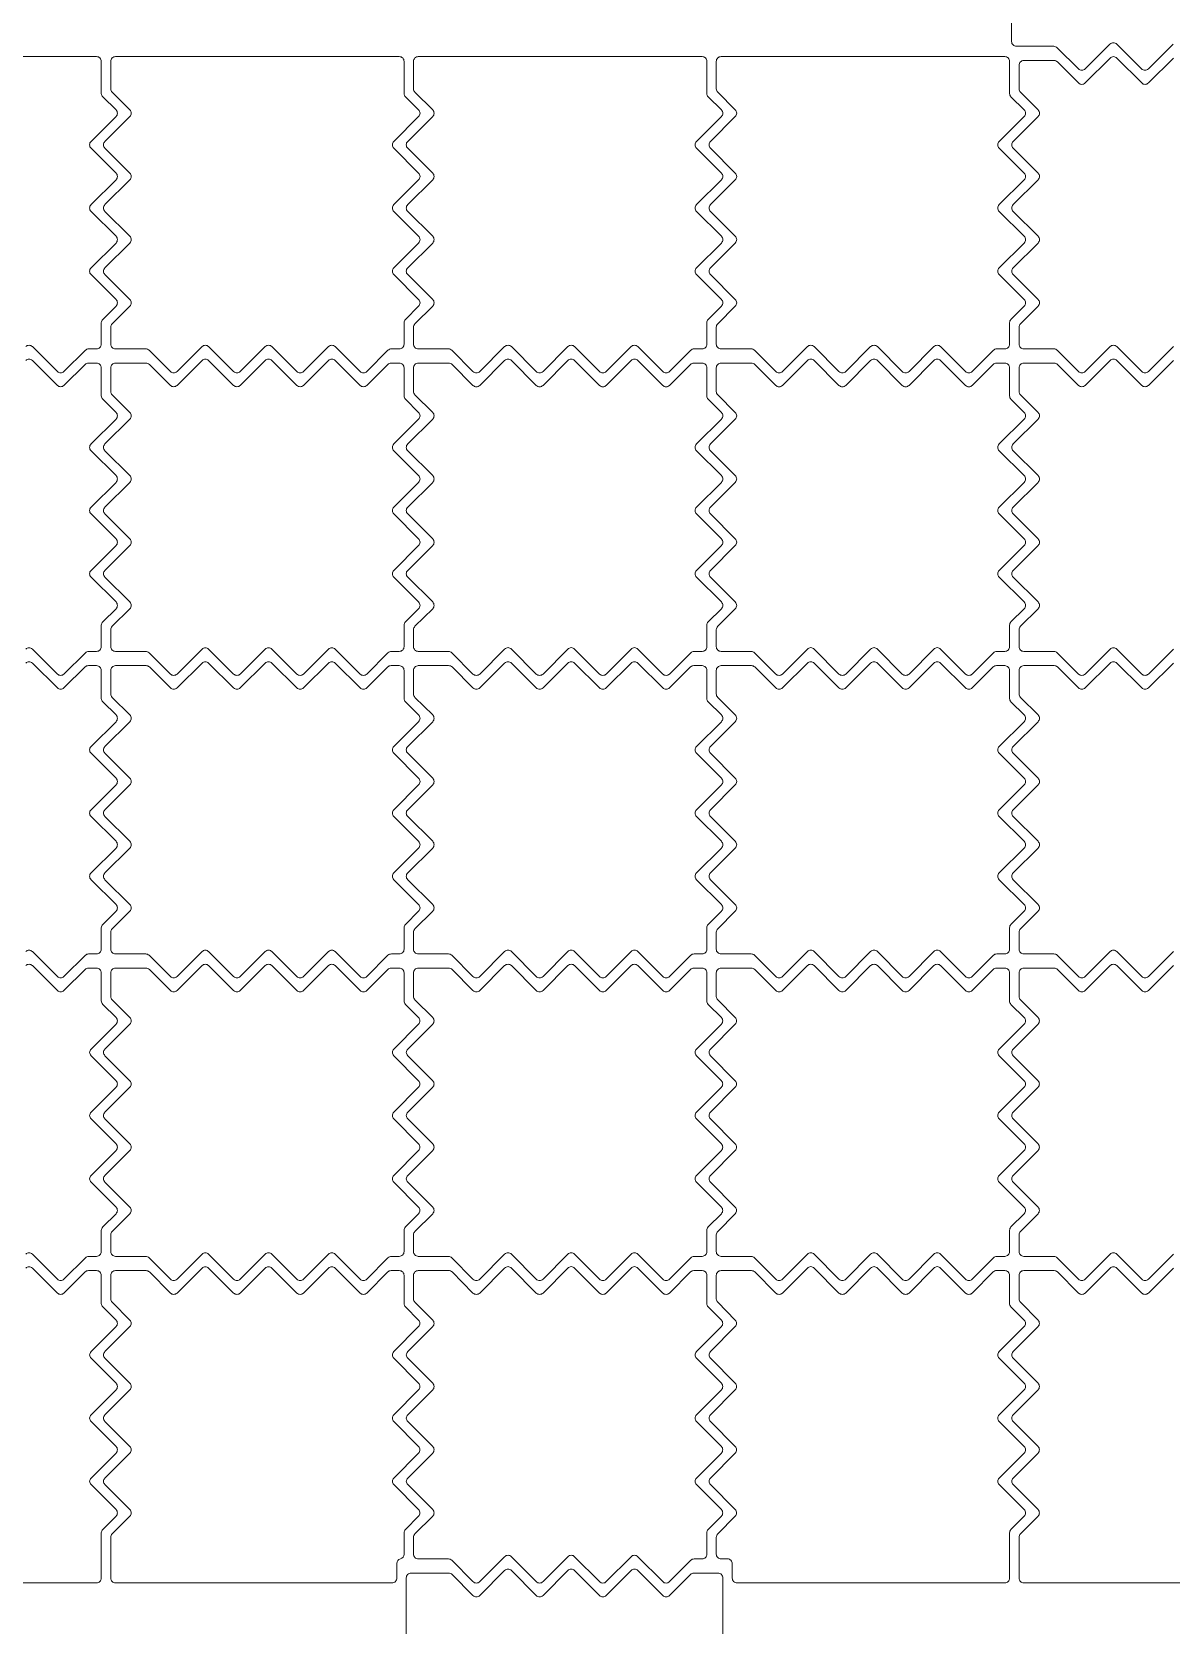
# Model space of a CAD drawing. Header units: millimetres. Extents: x 617 to 646, y 108 to 134.7.
# Drawn here: x 624.32 to 631.53, y 118.99 to 129.07 of the extents above; entities that cross this region are included whole.
import ezdxf

# ---------------------------------------------------------------- set-up
doc = ezdxf.new("R2010")
doc.units = ezdxf.units.MM
doc.layers.add('RCK_钼铝钼_MASK', color=1, linetype='Continuous', lineweight=13)

msp = doc.modelspace()

# ---------------------------------------------------------------- linework, layer by layer
at = {"layer": 'RCK_钼铝钼_MASK'}
for points in [[(631.542, 130.823), (631.385, 130.665, -0.414214), (631.342, 130.665), (631.185, 130.823, 0.414214), (631.142, 130.823), (630.985, 130.665, -0.414214), (630.942, 130.665), (630.809, 130.798, 0.198912), (630.788, 130.807), (630.55, 130.807, 0.414214), (630.52, 130.777), (630.52, 129.012, 0.414214), (630.55, 128.982), (630.786, 128.982, -0.198912), (630.808, 128.973), (630.942, 128.839, 0.414214), (630.985, 128.839), (631.142, 128.996, -0.414214), (631.185, 128.996), (631.342, 128.839, 0.414214), (631.385, 128.839), (631.542, 128.996, -0.414214)], [(624.284, 127.081, -0.414214), (624.326, 127.081), (624.484, 126.924, 0.414214), (624.526, 126.924), (624.661, 127.058, -0.198912), (624.682, 127.067), (624.732, 127.067, 0.414214), (624.762, 127.097), (624.762, 127.233, -0.198912), (624.771, 127.254), (624.855, 127.337, 0.414214), (624.855, 127.38), (624.697, 127.537, -0.414214), (624.697, 127.58), (624.855, 127.737, 0.414214), (624.855, 127.78), (624.697, 127.937, -0.414214), (624.697, 127.98), (624.855, 128.137, 0.414214), (624.855, 128.18), (624.697, 128.337, -0.414214), (624.697, 128.38), (624.855, 128.537, 0.414214), (624.855, 128.58), (624.771, 128.663, -0.198912), (624.762, 128.684), (624.762, 128.887, 0.414214), (624.732, 128.917), (622.938, 128.917, 0.414214)], [(631.543, 128.908), (631.385, 128.75, -0.414214), (631.343, 128.75), (631.185, 128.908, 0.414214), (631.143, 128.908), (630.985, 128.75, -0.414214), (630.943, 128.75), (630.81, 128.883, 0.198912), (630.789, 128.892), (630.597, 128.892, 0.414214), (630.567, 128.862), (630.567, 128.712, 0.198912), (630.576, 128.691), (630.687, 128.58, -0.414214), (630.687, 128.537), (630.53, 128.38, 0.414214), (630.53, 128.337), (630.687, 128.18, -0.414214), (630.687, 128.137), (630.53, 127.98, 0.414214), (630.53, 127.937), (630.687, 127.78, -0.414214), (630.687, 127.737), (630.53, 127.58, 0.414214), (630.53, 127.537), (630.687, 127.38, -0.414214), (630.687, 127.337), (630.576, 127.226, 0.198912), (630.567, 127.204), (630.567, 127.097, 0.414214), (630.597, 127.067), (630.787, 127.067, -0.198912), (630.809, 127.058), (630.943, 126.924, 0.414214), (630.985, 126.924), (631.143, 127.081, -0.414214), (631.185, 127.081), (631.343, 126.924, 0.414214), (631.385, 126.924), (631.543, 127.081, -0.414214)], [(624.284, 125.167, -0.414214), (624.326, 125.167), (624.484, 125.009, 0.414214), (624.526, 125.009), (624.661, 125.144, -0.198912), (624.682, 125.152), (624.732, 125.152, 0.414214), (624.762, 125.182), (624.762, 125.318, -0.198912), (624.771, 125.339), (624.855, 125.422, 0.414214), (624.855, 125.465), (624.697, 125.622, -0.414214), (624.697, 125.665), (624.855, 125.822, 0.414214), (624.855, 125.865), (624.697, 126.022, -0.414214), (624.697, 126.065), (624.855, 126.222, 0.414214), (624.855, 126.265), (624.697, 126.422, -0.414214), (624.697, 126.465), (624.855, 126.622, 0.414214), (624.855, 126.665), (624.771, 126.748, -0.198912), (624.762, 126.769), (624.762, 126.947, 0.414214), (624.732, 126.977), (624.68, 126.977, 0.198912), (624.659, 126.968), (624.526, 126.836, -0.414214), (624.484, 126.836), (624.326, 126.993, 0.414214), (624.284, 126.993)], [(631.543, 126.993), (631.385, 126.836, -0.414214), (631.343, 126.836), (631.185, 126.993, 0.414214), (631.143, 126.993), (630.985, 126.836, -0.414214), (630.943, 126.836), (630.81, 126.968, 0.198912), (630.789, 126.977), (630.597, 126.977, 0.414214), (630.567, 126.947), (630.567, 126.798, 0.198912), (630.576, 126.776), (630.687, 126.665, -0.414214), (630.687, 126.622), (630.53, 126.465, 0.414214), (630.53, 126.422), (630.687, 126.265, -0.414214), (630.687, 126.222), (630.53, 126.065, 0.414214), (630.53, 126.022), (630.687, 125.865, -0.414214), (630.687, 125.822), (630.53, 125.665, 0.414214), (630.53, 125.622), (630.687, 125.465, -0.414214), (630.687, 125.422), (630.576, 125.311, 0.198912), (630.567, 125.29), (630.567, 125.182, 0.414214), (630.597, 125.152), (630.787, 125.152, -0.198912), (630.809, 125.144), (630.943, 125.009, 0.414214), (630.985, 125.009), (631.143, 125.167, -0.414214), (631.185, 125.167), (631.343, 125.009, 0.414214), (631.385, 125.009), (631.543, 125.167, -0.414214)], [(624.284, 123.252, -0.414214), (624.326, 123.252), (624.484, 123.094, 0.414214), (624.526, 123.094), (624.661, 123.229, -0.198912), (624.682, 123.237), (624.732, 123.237, 0.414214), (624.762, 123.267), (624.762, 123.403, -0.198912), (624.771, 123.424), (624.855, 123.507, 0.414214), (624.855, 123.55), (624.697, 123.707, -0.414214), (624.697, 123.75), (624.855, 123.907, 0.414214), (624.855, 123.95), (624.697, 124.107, -0.414214), (624.697, 124.15), (624.855, 124.307, 0.414214), (624.855, 124.35), (624.697, 124.507, -0.414214), (624.697, 124.55), (624.855, 124.707, 0.414214), (624.855, 124.75), (624.771, 124.833, -0.198912), (624.762, 124.854), (624.762, 125.032, 0.414214), (624.732, 125.062), (624.68, 125.062, 0.198912), (624.659, 125.054), (624.526, 124.921, -0.414214), (624.484, 124.921), (624.326, 125.078, 0.414214), (624.284, 125.078)], [(631.543, 125.078), (631.385, 124.921, -0.414214), (631.343, 124.921), (631.185, 125.078, 0.414214), (631.143, 125.078), (630.985, 124.921, -0.414214), (630.943, 124.921), (630.81, 125.054, 0.198912), (630.789, 125.062), (630.597, 125.062, 0.414214), (630.567, 125.032), (630.567, 124.883, 0.198912), (630.576, 124.861), (630.687, 124.75, -0.414214), (630.687, 124.707), (630.53, 124.55, 0.414214), (630.53, 124.507), (630.687, 124.35, -0.414214), (630.687, 124.307), (630.53, 124.15, 0.414214), (630.53, 124.107), (630.687, 123.95, -0.414214), (630.687, 123.907), (630.53, 123.75, 0.414214), (630.53, 123.707), (630.687, 123.55, -0.414214), (630.687, 123.507), (630.576, 123.396, 0.198912), (630.567, 123.375), (630.567, 123.267, 0.414214), (630.597, 123.237), (630.787, 123.237, -0.198912), (630.809, 123.229), (630.943, 123.094, 0.414214), (630.985, 123.094), (631.143, 123.252, -0.414214), (631.185, 123.252), (631.343, 123.094, 0.414214), (631.385, 123.094), (631.543, 123.252, -0.414214)], [(624.284, 121.337, -0.414214), (624.326, 121.337), (624.484, 121.179, 0.414214), (624.526, 121.179), (624.661, 121.314, -0.198912), (624.682, 121.323), (624.732, 121.323, 0.414214), (624.762, 121.353), (624.762, 121.488, -0.198912), (624.771, 121.509), (624.855, 121.593, 0.414214), (624.855, 121.635), (624.697, 121.793, -0.414214), (624.697, 121.835), (624.855, 121.993, 0.414214), (624.855, 122.035), (624.697, 122.193, -0.414214), (624.697, 122.235), (624.855, 122.393, 0.414214), (624.855, 122.435), (624.697, 122.593, -0.414214), (624.697, 122.635), (624.855, 122.793, 0.414214), (624.855, 122.835), (624.771, 122.918, -0.198912), (624.762, 122.94), (624.762, 123.117, 0.414214), (624.732, 123.147), (624.68, 123.147, 0.198912), (624.659, 123.139), (624.526, 123.006, -0.414214), (624.484, 123.006), (624.326, 123.163, 0.414214), (624.284, 123.163)], [(631.543, 123.163), (631.385, 123.006, -0.414214), (631.343, 123.006), (631.185, 123.163, 0.414214), (631.143, 123.163), (630.985, 123.006, -0.414214), (630.943, 123.006), (630.81, 123.139, 0.198912), (630.789, 123.147), (630.597, 123.147, 0.414214), (630.567, 123.117), (630.567, 122.968, 0.198912), (630.576, 122.947), (630.687, 122.835, -0.414214), (630.687, 122.793), (630.53, 122.635, 0.414214), (630.53, 122.593), (630.687, 122.435, -0.414214), (630.687, 122.393), (630.53, 122.235, 0.414214), (630.53, 122.193), (630.687, 122.035, -0.414214), (630.687, 121.993), (630.53, 121.835, 0.414214), (630.53, 121.793), (630.687, 121.635, -0.414214), (630.687, 121.593), (630.576, 121.481, 0.198912), (630.567, 121.46), (630.567, 121.353, 0.414214), (630.597, 121.323), (630.787, 121.323, -0.198912), (630.809, 121.314), (630.943, 121.179, 0.414214), (630.985, 121.179), (631.143, 121.337, -0.414214), (631.185, 121.337), (631.343, 121.179, 0.414214), (631.385, 121.179), (631.543, 121.337, -0.414214)], [(624.284, 121.249, -0.414214), (624.326, 121.249), (624.484, 121.091, 0.414214), (624.526, 121.091), (624.659, 121.224, -0.198912), (624.68, 121.233), (624.732, 121.233, -0.414214), (624.762, 121.203), (624.762, 121.025, 0.198912), (624.771, 121.003), (624.855, 120.92, -0.414214), (624.855, 120.878), (624.697, 120.72, 0.414214), (624.697, 120.678), (624.855, 120.52, -0.414214), (624.855, 120.478), (624.697, 120.32, 0.414214), (624.697, 120.278), (624.855, 120.12, -0.414214), (624.855, 120.078), (624.697, 119.92, 0.414214), (624.697, 119.878), (624.855, 119.72, -0.414214), (624.855, 119.678), (624.771, 119.594, 0.198912), (624.762, 119.573), (624.762, 119.286, -0.414214), (624.732, 119.256), (622.938, 119.256, -0.414214)], [(632.392, 119.256), (630.597, 119.256, -0.414214), (630.567, 119.286), (630.567, 119.545, -0.198912), (630.576, 119.566), (630.687, 119.678, 0.414214), (630.687, 119.72), (630.53, 119.878, -0.414214), (630.53, 119.92), (630.687, 120.078, 0.414214), (630.687, 120.12), (630.53, 120.278, -0.414214), (630.53, 120.32), (630.687, 120.478, 0.414214), (630.687, 120.52), (630.53, 120.678, -0.414214), (630.53, 120.72), (630.687, 120.878, 0.414214), (630.687, 120.92), (630.576, 121.032, -0.198912), (630.567, 121.053), (630.567, 121.203, -0.414214), (630.597, 121.233), (630.789, 121.233, -0.198912), (630.81, 121.224), (630.943, 121.091, 0.414214), (630.985, 121.091), (631.143, 121.249, -0.414214), (631.185, 121.249), (631.343, 121.091, 0.414214), (631.385, 121.091), (631.543, 121.249, -0.414214)], [(628.693, 117.523), (628.693, 119.288, 0.414214), (628.663, 119.318), (628.51, 119.318, 0.198912), (628.489, 119.309), (628.356, 119.176, -0.414214), (628.313, 119.176), (628.156, 119.334, 0.414214), (628.113, 119.334), (627.956, 119.176, -0.414214), (627.913, 119.176), (627.756, 119.334, 0.414214), (627.713, 119.334), (627.556, 119.176, -0.414214), (627.513, 119.176), (627.356, 119.334, 0.414214), (627.313, 119.334), (627.156, 119.176, -0.414214), (627.113, 119.176), (626.981, 119.309, 0.198912), (626.959, 119.318), (626.721, 119.318, 0.414214), (626.691, 119.288), (626.691, 117.523, 0.414214)]]:
    msp.add_lwpolyline(points, format="xyb", dxfattribs=at)
for points in [[(625.441, 127.081), (625.599, 126.924, 0.414214), (625.641, 126.924), (625.799, 127.081, -0.414214), (625.841, 127.081), (625.999, 126.924, 0.414214), (626.041, 126.924), (626.199, 127.081, -0.414214), (626.241, 127.081), (626.399, 126.924, 0.414214), (626.441, 126.924), (626.575, 127.058, -0.198912), (626.597, 127.067), (626.647, 127.067, 0.414214), (626.677, 127.097), (626.677, 127.233, -0.198912), (626.686, 127.254), (626.769, 127.337, 0.414214), (626.769, 127.38), (626.612, 127.537, -0.414214), (626.612, 127.58), (626.769, 127.737, 0.414214), (626.769, 127.78), (626.612, 127.937, -0.414214), (626.612, 127.98), (626.769, 128.137, 0.414214), (626.769, 128.18), (626.612, 128.337, -0.414214), (626.612, 128.38), (626.769, 128.537, 0.414214), (626.769, 128.58), (626.686, 128.663, -0.198912), (626.677, 128.684), (626.677, 128.887, 0.414214), (626.647, 128.917), (624.852, 128.917, 0.414214), (624.822, 128.887), (624.822, 128.712, 0.198912), (624.831, 128.691), (624.943, 128.58, -0.414214), (624.943, 128.537), (624.785, 128.38, 0.414214), (624.785, 128.337), (624.943, 128.18, -0.414214), (624.943, 128.137), (624.785, 127.98, 0.414214), (624.785, 127.937), (624.943, 127.78, -0.414214), (624.943, 127.737), (624.785, 127.58, 0.414214), (624.785, 127.537), (624.943, 127.38, -0.414214), (624.943, 127.337), (624.831, 127.226, 0.198912), (624.822, 127.204), (624.822, 127.097, 0.414214), (624.852, 127.067), (625.043, 127.067, -0.198912), (625.064, 127.058), (625.199, 126.924, 0.414214), (625.241, 126.924), (625.399, 127.081, -0.414214)], [(627.356, 127.081), (627.513, 126.924, 0.414214), (627.556, 126.924), (627.713, 127.081, -0.414214), (627.756, 127.081), (627.913, 126.924, 0.414214), (627.956, 126.924), (628.113, 127.081, -0.414214), (628.156, 127.081), (628.313, 126.924, 0.414214), (628.356, 126.924), (628.49, 127.058, -0.198912), (628.511, 127.067), (628.562, 127.067, 0.414214), (628.592, 127.097), (628.592, 127.233, -0.198912), (628.601, 127.254), (628.684, 127.337, 0.414214), (628.684, 127.38), (628.527, 127.537, -0.414214), (628.527, 127.58), (628.684, 127.737, 0.414214), (628.684, 127.78), (628.527, 127.937, -0.414214), (628.527, 127.98), (628.684, 128.137, 0.414214), (628.684, 128.18), (628.527, 128.337, -0.414214), (628.527, 128.38), (628.684, 128.537, 0.414214), (628.684, 128.58), (628.601, 128.663, -0.198912), (628.592, 128.684), (628.592, 128.887, 0.414214), (628.562, 128.917), (626.767, 128.917, 0.414214), (626.737, 128.887), (626.737, 128.712, 0.198912), (626.746, 128.691), (626.858, 128.58, -0.414214), (626.858, 128.537), (626.7, 128.38, 0.414214), (626.7, 128.337), (626.858, 128.18, -0.414214), (626.858, 128.137), (626.7, 127.98, 0.414214), (626.7, 127.937), (626.858, 127.78, -0.414214), (626.858, 127.737), (626.7, 127.58, 0.414214), (626.7, 127.537), (626.858, 127.38, -0.414214), (626.858, 127.337), (626.746, 127.226, 0.198912), (626.737, 127.204), (626.737, 127.097, 0.414214), (626.767, 127.067), (626.958, 127.067, -0.198912), (626.979, 127.058), (627.113, 126.924, 0.414214), (627.156, 126.924), (627.313, 127.081, -0.414214)], [(629.271, 127.081), (629.428, 126.924, 0.414214), (629.471, 126.924), (629.628, 127.081, -0.414214), (629.671, 127.081), (629.828, 126.924, 0.414214), (629.871, 126.924), (630.028, 127.081, -0.414214), (630.071, 127.081), (630.228, 126.924, 0.414214), (630.271, 126.924), (630.405, 127.058, -0.198912), (630.426, 127.067), (630.477, 127.067, 0.414214), (630.507, 127.097), (630.507, 127.233, -0.198912), (630.516, 127.254), (630.599, 127.337, 0.414214), (630.599, 127.38), (630.441, 127.537, -0.414214), (630.441, 127.58), (630.599, 127.737, 0.414214), (630.599, 127.78), (630.441, 127.937, -0.414214), (630.441, 127.98), (630.599, 128.137, 0.414214), (630.599, 128.18), (630.441, 128.337, -0.414214), (630.441, 128.38), (630.599, 128.537, 0.414214), (630.599, 128.58), (630.516, 128.663, -0.198912), (630.507, 128.684), (630.507, 128.887, 0.414214), (630.477, 128.917), (628.682, 128.917, 0.414214), (628.652, 128.887), (628.652, 128.712, 0.198912), (628.661, 128.691), (628.772, 128.58, -0.414214), (628.772, 128.537), (628.615, 128.38, 0.414214), (628.615, 128.337), (628.772, 128.18, -0.414214), (628.772, 128.137), (628.615, 127.98, 0.414214), (628.615, 127.937), (628.772, 127.78, -0.414214), (628.772, 127.737), (628.615, 127.58, 0.414214), (628.615, 127.537), (628.772, 127.38, -0.414214), (628.772, 127.337), (628.661, 127.226, 0.198912), (628.652, 127.204), (628.652, 127.097, 0.414214), (628.682, 127.067), (628.872, 127.067, -0.198912), (628.894, 127.058), (629.028, 126.924, 0.414214), (629.071, 126.924), (629.228, 127.081, -0.414214)], [(624.822, 125.29), (624.822, 125.182, 0.414214), (624.852, 125.152), (625.043, 125.152, -0.198912), (625.064, 125.144), (625.199, 125.009, 0.414214), (625.241, 125.009), (625.399, 125.167, -0.414214), (625.441, 125.167), (625.599, 125.009, 0.414214), (625.641, 125.009), (625.799, 125.167, -0.414214), (625.841, 125.167), (625.999, 125.009, 0.414214), (626.041, 125.009), (626.199, 125.167, -0.414214), (626.241, 125.167), (626.399, 125.009, 0.414214), (626.441, 125.009), (626.575, 125.144, -0.198912), (626.597, 125.152), (626.647, 125.152, 0.414214), (626.677, 125.182), (626.677, 125.318, -0.198912), (626.686, 125.339), (626.769, 125.422, 0.414214), (626.769, 125.465), (626.612, 125.622, -0.414214), (626.612, 125.665), (626.769, 125.822, 0.414214), (626.769, 125.865), (626.612, 126.022, -0.414214), (626.612, 126.065), (626.769, 126.222, 0.414214), (626.769, 126.265), (626.612, 126.422, -0.414214), (626.612, 126.465), (626.769, 126.622, 0.414214), (626.769, 126.665), (626.686, 126.748, -0.198912), (626.677, 126.769), (626.677, 126.947, 0.414214), (626.647, 126.977), (626.595, 126.977, 0.198912), (626.574, 126.968), (626.441, 126.836, -0.414214), (626.399, 126.836), (626.241, 126.993, 0.414214), (626.199, 126.993), (626.041, 126.836, -0.414214), (625.999, 126.836), (625.841, 126.993, 0.414214), (625.799, 126.993), (625.641, 126.836, -0.414214), (625.599, 126.836), (625.441, 126.993, 0.414214), (625.399, 126.993), (625.241, 126.836, -0.414214), (625.199, 126.836), (625.066, 126.968, 0.198912), (625.045, 126.977), (624.852, 126.977, 0.414214), (624.822, 126.947), (624.822, 126.798, 0.198912), (624.831, 126.776), (624.943, 126.665, -0.414214), (624.943, 126.622), (624.785, 126.465, 0.414214), (624.785, 126.422), (624.943, 126.265, -0.414214), (624.943, 126.222), (624.785, 126.065, 0.414214), (624.785, 126.022), (624.943, 125.865, -0.414214), (624.943, 125.822), (624.785, 125.665, 0.414214), (624.785, 125.622), (624.943, 125.465, -0.414214), (624.943, 125.422), (624.831, 125.311, 0.198912)], [(626.737, 125.29), (626.737, 125.182, 0.414214), (626.767, 125.152), (626.958, 125.152, -0.198912), (626.979, 125.144), (627.113, 125.009, 0.414214), (627.156, 125.009), (627.313, 125.167, -0.414214), (627.356, 125.167), (627.513, 125.009, 0.414214), (627.556, 125.009), (627.713, 125.167, -0.414214), (627.756, 125.167), (627.913, 125.009, 0.414214), (627.956, 125.009), (628.113, 125.167, -0.414214), (628.156, 125.167), (628.313, 125.009, 0.414214), (628.356, 125.009), (628.49, 125.144, -0.198912), (628.511, 125.152), (628.562, 125.152, 0.414214), (628.592, 125.182), (628.592, 125.318, -0.198912), (628.601, 125.339), (628.684, 125.422, 0.414214), (628.684, 125.465), (628.527, 125.622, -0.414214), (628.527, 125.665), (628.684, 125.822, 0.414214), (628.684, 125.865), (628.527, 126.022, -0.414214), (628.527, 126.065), (628.684, 126.222, 0.414214), (628.684, 126.265), (628.527, 126.422, -0.414214), (628.527, 126.465), (628.684, 126.622, 0.414214), (628.684, 126.665), (628.601, 126.748, -0.198912), (628.592, 126.769), (628.592, 126.947, 0.414214), (628.562, 126.977), (628.51, 126.977, 0.198912), (628.489, 126.968), (628.356, 126.836, -0.414214), (628.313, 126.836), (628.156, 126.993, 0.414214), (628.113, 126.993), (627.956, 126.836, -0.414214), (627.913, 126.836), (627.756, 126.993, 0.414214), (627.713, 126.993), (627.556, 126.836, -0.414214), (627.513, 126.836), (627.356, 126.993, 0.414214), (627.313, 126.993), (627.156, 126.836, -0.414214), (627.113, 126.836), (626.981, 126.968, 0.198912), (626.959, 126.977), (626.767, 126.977, 0.414214), (626.737, 126.947), (626.737, 126.798, 0.198912), (626.746, 126.776), (626.858, 126.665, -0.414214), (626.858, 126.622), (626.7, 126.465, 0.414214), (626.7, 126.422), (626.858, 126.265, -0.414214), (626.858, 126.222), (626.7, 126.065, 0.414214), (626.7, 126.022), (626.858, 125.865, -0.414214), (626.858, 125.822), (626.7, 125.665, 0.414214), (626.7, 125.622), (626.858, 125.465, -0.414214), (626.858, 125.422), (626.746, 125.311, 0.198912)], [(628.652, 125.29), (628.652, 125.182, 0.414214), (628.682, 125.152), (628.872, 125.152, -0.198912), (628.894, 125.144), (629.028, 125.009, 0.414214), (629.071, 125.009), (629.228, 125.167, -0.414214), (629.271, 125.167), (629.428, 125.009, 0.414214), (629.471, 125.009), (629.628, 125.167, -0.414214), (629.671, 125.167), (629.828, 125.009, 0.414214), (629.871, 125.009), (630.028, 125.167, -0.414214), (630.071, 125.167), (630.228, 125.009, 0.414214), (630.271, 125.009), (630.405, 125.144, -0.198912), (630.426, 125.152), (630.477, 125.152, 0.414214), (630.507, 125.182), (630.507, 125.318, -0.198912), (630.516, 125.339), (630.599, 125.422, 0.414214), (630.599, 125.465), (630.441, 125.622, -0.414214), (630.441, 125.665), (630.599, 125.822, 0.414214), (630.599, 125.865), (630.441, 126.022, -0.414214), (630.441, 126.065), (630.599, 126.222, 0.414214), (630.599, 126.265), (630.441, 126.422, -0.414214), (630.441, 126.465), (630.599, 126.622, 0.414214), (630.599, 126.665), (630.516, 126.748, -0.198912), (630.507, 126.769), (630.507, 126.947, 0.414214), (630.477, 126.977), (630.425, 126.977, 0.198912), (630.403, 126.968), (630.271, 126.836, -0.414214), (630.228, 126.836), (630.071, 126.993, 0.414214), (630.028, 126.993), (629.871, 126.836, -0.414214), (629.828, 126.836), (629.671, 126.993, 0.414214), (629.628, 126.993), (629.471, 126.836, -0.414214), (629.428, 126.836), (629.271, 126.993, 0.414214), (629.228, 126.993), (629.071, 126.836, -0.414214), (629.028, 126.836), (628.895, 126.968, 0.198912), (628.874, 126.977), (628.682, 126.977, 0.414214), (628.652, 126.947), (628.652, 126.798, 0.198912), (628.661, 126.776), (628.772, 126.665, -0.414214), (628.772, 126.622), (628.615, 126.465, 0.414214), (628.615, 126.422), (628.772, 126.265, -0.414214), (628.772, 126.222), (628.615, 126.065, 0.414214), (628.615, 126.022), (628.772, 125.865, -0.414214), (628.772, 125.822), (628.615, 125.665, 0.414214), (628.615, 125.622), (628.772, 125.465, -0.414214), (628.772, 125.422), (628.661, 125.311, 0.198912)], [(624.822, 123.375), (624.822, 123.267, 0.414214), (624.852, 123.237), (625.043, 123.237, -0.198912), (625.064, 123.229), (625.199, 123.094, 0.414214), (625.241, 123.094), (625.399, 123.252, -0.414214), (625.441, 123.252), (625.599, 123.094, 0.414214), (625.641, 123.094), (625.799, 123.252, -0.414214), (625.841, 123.252), (625.999, 123.094, 0.414214), (626.041, 123.094), (626.199, 123.252, -0.414214), (626.241, 123.252), (626.399, 123.094, 0.414214), (626.441, 123.094), (626.575, 123.229, -0.198912), (626.597, 123.237), (626.647, 123.237, 0.414214), (626.677, 123.267), (626.677, 123.403, -0.198912), (626.686, 123.424), (626.769, 123.507, 0.414214), (626.769, 123.55), (626.612, 123.707, -0.414214), (626.612, 123.75), (626.769, 123.907, 0.414214), (626.769, 123.95), (626.612, 124.107, -0.414214), (626.612, 124.15), (626.769, 124.307, 0.414214), (626.769, 124.35), (626.612, 124.507, -0.414214), (626.612, 124.55), (626.769, 124.707, 0.414214), (626.769, 124.75), (626.686, 124.833, -0.198912), (626.677, 124.854), (626.677, 125.032, 0.414214), (626.647, 125.062), (626.595, 125.062, 0.198912), (626.574, 125.054), (626.441, 124.921, -0.414214), (626.399, 124.921), (626.241, 125.078, 0.414214), (626.199, 125.078), (626.041, 124.921, -0.414214), (625.999, 124.921), (625.841, 125.078, 0.414214), (625.799, 125.078), (625.641, 124.921, -0.414214), (625.599, 124.921), (625.441, 125.078, 0.414214), (625.399, 125.078), (625.241, 124.921, -0.414214), (625.199, 124.921), (625.066, 125.054, 0.198912), (625.045, 125.062), (624.852, 125.062, 0.414214), (624.822, 125.032), (624.822, 124.883, 0.198912), (624.831, 124.861), (624.943, 124.75, -0.414214), (624.943, 124.707), (624.785, 124.55, 0.414214), (624.785, 124.507), (624.943, 124.35, -0.414214), (624.943, 124.307), (624.785, 124.15, 0.414214), (624.785, 124.107), (624.943, 123.95, -0.414214), (624.943, 123.907), (624.785, 123.75, 0.414214), (624.785, 123.707), (624.943, 123.55, -0.414214), (624.943, 123.507), (624.831, 123.396, 0.198912)], [(626.737, 123.375), (626.737, 123.267, 0.414214), (626.767, 123.237), (626.958, 123.237, -0.198912), (626.979, 123.229), (627.113, 123.094, 0.414214), (627.156, 123.094), (627.313, 123.252, -0.414214), (627.356, 123.252), (627.513, 123.094, 0.414214), (627.556, 123.094), (627.713, 123.252, -0.414214), (627.756, 123.252), (627.913, 123.094, 0.414214), (627.956, 123.094), (628.113, 123.252, -0.414214), (628.156, 123.252), (628.313, 123.094, 0.414214), (628.356, 123.094), (628.49, 123.229, -0.198912), (628.511, 123.237), (628.562, 123.237, 0.414214), (628.592, 123.267), (628.592, 123.403, -0.198912), (628.601, 123.424), (628.684, 123.507, 0.414214), (628.684, 123.55), (628.527, 123.707, -0.414214), (628.527, 123.75), (628.684, 123.907, 0.414214), (628.684, 123.95), (628.527, 124.107, -0.414214), (628.527, 124.15), (628.684, 124.307, 0.414214), (628.684, 124.35), (628.527, 124.507, -0.414214), (628.527, 124.55), (628.684, 124.707, 0.414214), (628.684, 124.75), (628.601, 124.833, -0.198912), (628.592, 124.854), (628.592, 125.032, 0.414214), (628.562, 125.062), (628.51, 125.062, 0.198912), (628.489, 125.054), (628.356, 124.921, -0.414214), (628.313, 124.921), (628.156, 125.078, 0.414214), (628.113, 125.078), (627.956, 124.921, -0.414214), (627.913, 124.921), (627.756, 125.078, 0.414214), (627.713, 125.078), (627.556, 124.921, -0.414214), (627.513, 124.921), (627.356, 125.078, 0.414214), (627.313, 125.078), (627.156, 124.921, -0.414214), (627.113, 124.921), (626.981, 125.054, 0.198912), (626.959, 125.062), (626.767, 125.062, 0.414214), (626.737, 125.032), (626.737, 124.883, 0.198912), (626.746, 124.861), (626.858, 124.75, -0.414214), (626.858, 124.707), (626.7, 124.55, 0.414214), (626.7, 124.507), (626.858, 124.35, -0.414214), (626.858, 124.307), (626.7, 124.15, 0.414214), (626.7, 124.107), (626.858, 123.95, -0.414214), (626.858, 123.907), (626.7, 123.75, 0.414214), (626.7, 123.707), (626.858, 123.55, -0.414214), (626.858, 123.507), (626.746, 123.396, 0.198912)], [(628.652, 123.375), (628.652, 123.267, 0.414214), (628.682, 123.237), (628.872, 123.237, -0.198912), (628.894, 123.229), (629.028, 123.094, 0.414214), (629.071, 123.094), (629.228, 123.252, -0.414214), (629.271, 123.252), (629.428, 123.094, 0.414214), (629.471, 123.094), (629.628, 123.252, -0.414214), (629.671, 123.252), (629.828, 123.094, 0.414214), (629.871, 123.094), (630.028, 123.252, -0.414214), (630.071, 123.252), (630.228, 123.094, 0.414214), (630.271, 123.094), (630.405, 123.229, -0.198912), (630.426, 123.237), (630.477, 123.237, 0.414214), (630.507, 123.267), (630.507, 123.403, -0.198912), (630.516, 123.424), (630.599, 123.507, 0.414214), (630.599, 123.55), (630.441, 123.707, -0.414214), (630.441, 123.75), (630.599, 123.907, 0.414214), (630.599, 123.95), (630.441, 124.107, -0.414214), (630.441, 124.15), (630.599, 124.307, 0.414214), (630.599, 124.35), (630.441, 124.507, -0.414214), (630.441, 124.55), (630.599, 124.707, 0.414214), (630.599, 124.75), (630.516, 124.833, -0.198912), (630.507, 124.854), (630.507, 125.032, 0.414214), (630.477, 125.062), (630.425, 125.062, 0.198912), (630.403, 125.054), (630.271, 124.921, -0.414214), (630.228, 124.921), (630.071, 125.078, 0.414214), (630.028, 125.078), (629.871, 124.921, -0.414214), (629.828, 124.921), (629.671, 125.078, 0.414214), (629.628, 125.078), (629.471, 124.921, -0.414214), (629.428, 124.921), (629.271, 125.078, 0.414214), (629.228, 125.078), (629.071, 124.921, -0.414214), (629.028, 124.921), (628.895, 125.054, 0.198912), (628.874, 125.062), (628.682, 125.062, 0.414214), (628.652, 125.032), (628.652, 124.883, 0.198912), (628.661, 124.861), (628.772, 124.75, -0.414214), (628.772, 124.707), (628.615, 124.55, 0.414214), (628.615, 124.507), (628.772, 124.35, -0.414214), (628.772, 124.307), (628.615, 124.15, 0.414214), (628.615, 124.107), (628.772, 123.95, -0.414214), (628.772, 123.907), (628.615, 123.75, 0.414214), (628.615, 123.707), (628.772, 123.55, -0.414214), (628.772, 123.507), (628.661, 123.396, 0.198912)], [(624.822, 121.46), (624.822, 121.353, 0.414214), (624.852, 121.323), (625.043, 121.323, -0.198912), (625.064, 121.314), (625.199, 121.179, 0.414214), (625.241, 121.179), (625.399, 121.337, -0.414214), (625.441, 121.337), (625.599, 121.179, 0.414214), (625.641, 121.179), (625.799, 121.337, -0.414214), (625.841, 121.337), (625.999, 121.179, 0.414214), (626.041, 121.179), (626.199, 121.337, -0.414214), (626.241, 121.337), (626.399, 121.179, 0.414214), (626.441, 121.179), (626.575, 121.314, -0.198912), (626.597, 121.323), (626.647, 121.323, 0.414214), (626.677, 121.353), (626.677, 121.488, -0.198912), (626.686, 121.509), (626.769, 121.593, 0.414214), (626.769, 121.635), (626.612, 121.793, -0.414214), (626.612, 121.835), (626.769, 121.993, 0.414214), (626.769, 122.035), (626.612, 122.193, -0.414214), (626.612, 122.235), (626.769, 122.393, 0.414214), (626.769, 122.435), (626.612, 122.593, -0.414214), (626.612, 122.635), (626.769, 122.793, 0.414214), (626.769, 122.835), (626.686, 122.918, -0.198912), (626.677, 122.94), (626.677, 123.117, 0.414214), (626.647, 123.147), (626.595, 123.147, 0.198912), (626.574, 123.139), (626.441, 123.006, -0.414214), (626.399, 123.006), (626.241, 123.163, 0.414214), (626.199, 123.163), (626.041, 123.006, -0.414214), (625.999, 123.006), (625.841, 123.163, 0.414214), (625.799, 123.163), (625.641, 123.006, -0.414214), (625.599, 123.006), (625.441, 123.163, 0.414214), (625.399, 123.163), (625.241, 123.006, -0.414214), (625.199, 123.006), (625.066, 123.139, 0.198912), (625.045, 123.147), (624.852, 123.147, 0.414214), (624.822, 123.117), (624.822, 122.968, 0.198912), (624.831, 122.947), (624.943, 122.835, -0.414214), (624.943, 122.793), (624.785, 122.635, 0.414214), (624.785, 122.593), (624.943, 122.435, -0.414214), (624.943, 122.393), (624.785, 122.235, 0.414214), (624.785, 122.193), (624.943, 122.035, -0.414214), (624.943, 121.993), (624.785, 121.835, 0.414214), (624.785, 121.793), (624.943, 121.635, -0.414214), (624.943, 121.593), (624.831, 121.481, 0.198912)], [(626.737, 121.46), (626.737, 121.353, 0.414214), (626.767, 121.323), (626.958, 121.323, -0.198912), (626.979, 121.314), (627.113, 121.179, 0.414214), (627.156, 121.179), (627.313, 121.337, -0.414214), (627.356, 121.337), (627.513, 121.179, 0.414214), (627.556, 121.179), (627.713, 121.337, -0.414214), (627.756, 121.337), (627.913, 121.179, 0.414214), (627.956, 121.179), (628.113, 121.337, -0.414214), (628.156, 121.337), (628.313, 121.179, 0.414214), (628.356, 121.179), (628.49, 121.314, -0.198912), (628.511, 121.323), (628.562, 121.323, 0.414214), (628.592, 121.353), (628.592, 121.488, -0.198912), (628.601, 121.509), (628.684, 121.593, 0.414214), (628.684, 121.635), (628.527, 121.793, -0.414214), (628.527, 121.835), (628.684, 121.993, 0.414214), (628.684, 122.035), (628.527, 122.193, -0.414214), (628.527, 122.235), (628.684, 122.393, 0.414214), (628.684, 122.435), (628.527, 122.593, -0.414214), (628.527, 122.635), (628.684, 122.793, 0.414214), (628.684, 122.835), (628.601, 122.918, -0.198912), (628.592, 122.94), (628.592, 123.117, 0.414214), (628.562, 123.147), (628.51, 123.147, 0.198912), (628.489, 123.139), (628.356, 123.006, -0.414214), (628.313, 123.006), (628.156, 123.163, 0.414214), (628.113, 123.163), (627.956, 123.006, -0.414214), (627.913, 123.006), (627.756, 123.163, 0.414214), (627.713, 123.163), (627.556, 123.006, -0.414214), (627.513, 123.006), (627.356, 123.163, 0.414214), (627.313, 123.163), (627.156, 123.006, -0.414214), (627.113, 123.006), (626.981, 123.139, 0.198912), (626.959, 123.147), (626.767, 123.147, 0.414214), (626.737, 123.117), (626.737, 122.968, 0.198912), (626.746, 122.947), (626.858, 122.835, -0.414214), (626.858, 122.793), (626.7, 122.635, 0.414214), (626.7, 122.593), (626.858, 122.435, -0.414214), (626.858, 122.393), (626.7, 122.235, 0.414214), (626.7, 122.193), (626.858, 122.035, -0.414214), (626.858, 121.993), (626.7, 121.835, 0.414214), (626.7, 121.793), (626.858, 121.635, -0.414214), (626.858, 121.593), (626.746, 121.481, 0.198912)], [(628.652, 121.46), (628.652, 121.353, 0.414214), (628.682, 121.323), (628.872, 121.323, -0.198912), (628.894, 121.314), (629.028, 121.179, 0.414214), (629.071, 121.179), (629.228, 121.337, -0.414214), (629.271, 121.337), (629.428, 121.179, 0.414214), (629.471, 121.179), (629.628, 121.337, -0.414214), (629.671, 121.337), (629.828, 121.179, 0.414214), (629.871, 121.179), (630.028, 121.337, -0.414214), (630.071, 121.337), (630.228, 121.179, 0.414214), (630.271, 121.179), (630.405, 121.314, -0.198912), (630.426, 121.323), (630.477, 121.323, 0.414214), (630.507, 121.353), (630.507, 121.488, -0.198912), (630.516, 121.509), (630.599, 121.593, 0.414214), (630.599, 121.635), (630.441, 121.793, -0.414214), (630.441, 121.835), (630.599, 121.993, 0.414214), (630.599, 122.035), (630.441, 122.193, -0.414214), (630.441, 122.235), (630.599, 122.393, 0.414214), (630.599, 122.435), (630.441, 122.593, -0.414214), (630.441, 122.635), (630.599, 122.793, 0.414214), (630.599, 122.835), (630.516, 122.918, -0.198912), (630.507, 122.94), (630.507, 123.117, 0.414214), (630.477, 123.147), (630.425, 123.147, 0.198912), (630.403, 123.139), (630.271, 123.006, -0.414214), (630.228, 123.006), (630.071, 123.163, 0.414214), (630.028, 123.163), (629.871, 123.006, -0.414214), (629.828, 123.006), (629.671, 123.163, 0.414214), (629.628, 123.163), (629.471, 123.006, -0.414214), (629.428, 123.006), (629.271, 123.163, 0.414214), (629.228, 123.163), (629.071, 123.006, -0.414214), (629.028, 123.006), (628.895, 123.139, 0.198912), (628.874, 123.147), (628.682, 123.147, 0.414214), (628.652, 123.117), (628.652, 122.968, 0.198912), (628.661, 122.947), (628.772, 122.835, -0.414214), (628.772, 122.793), (628.615, 122.635, 0.414214), (628.615, 122.593), (628.772, 122.435, -0.414214), (628.772, 122.393), (628.615, 122.235, 0.414214), (628.615, 122.193), (628.772, 122.035, -0.414214), (628.772, 121.993), (628.615, 121.835, 0.414214), (628.615, 121.793), (628.772, 121.635, -0.414214), (628.772, 121.593), (628.661, 121.481, 0.198912)], [(626.654, 119.409, 0.346826), (626.677, 119.438), (626.677, 119.573, -0.198912), (626.686, 119.594), (626.769, 119.678, 0.414214), (626.769, 119.72), (626.612, 119.878, -0.414214), (626.612, 119.92), (626.769, 120.078, 0.414214), (626.769, 120.12), (626.612, 120.278, -0.414214), (626.612, 120.32), (626.769, 120.478, 0.414214), (626.769, 120.52), (626.612, 120.678, -0.414214), (626.612, 120.72), (626.769, 120.878, 0.414214), (626.769, 120.92), (626.686, 121.003, -0.198912), (626.677, 121.025), (626.677, 121.203, 0.414214), (626.647, 121.233), (626.595, 121.233, 0.198912), (626.574, 121.224), (626.441, 121.091, -0.414214), (626.399, 121.091), (626.241, 121.249, 0.414214), (626.199, 121.249), (626.041, 121.091, -0.414214), (625.999, 121.091), (625.841, 121.249, 0.414214), (625.799, 121.249), (625.641, 121.091, -0.414214), (625.599, 121.091), (625.441, 121.249, 0.414214), (625.399, 121.249), (625.241, 121.091, -0.414214), (625.199, 121.091), (625.066, 121.224, 0.198912), (625.045, 121.233), (624.852, 121.233, 0.414214), (624.822, 121.203), (624.822, 121.053, 0.198912), (624.831, 121.032), (624.943, 120.92, -0.414214), (624.943, 120.878), (624.785, 120.72, 0.414214), (624.785, 120.678), (624.943, 120.52, -0.414214), (624.943, 120.478), (624.785, 120.32, 0.414214), (624.785, 120.278), (624.943, 120.12, -0.414214), (624.943, 120.078), (624.785, 119.92, 0.414214), (624.785, 119.878), (624.943, 119.72, -0.414214), (624.943, 119.678), (624.831, 119.566, 0.198912), (624.822, 119.545), (624.822, 119.286, 0.414214), (624.852, 119.256), (626.601, 119.256, 0.414214), (626.631, 119.286), (626.631, 119.379, -0.346826)], [(626.737, 119.545), (626.737, 119.438, 0.414214), (626.767, 119.408), (626.958, 119.408, -0.198912), (626.979, 119.399), (627.113, 119.264, 0.414214), (627.156, 119.264), (627.313, 119.422, -0.414214), (627.356, 119.422), (627.513, 119.264, 0.414214), (627.556, 119.264), (627.713, 119.422, -0.414214), (627.756, 119.422), (627.913, 119.264, 0.414214), (627.956, 119.264), (628.113, 119.422, -0.414214), (628.156, 119.422), (628.313, 119.264, 0.414214), (628.356, 119.264), (628.49, 119.399, -0.198912), (628.511, 119.408), (628.562, 119.408, 0.414214), (628.592, 119.438), (628.592, 119.573, -0.198912), (628.601, 119.594), (628.684, 119.678, 0.414214), (628.684, 119.72), (628.527, 119.878, -0.414214), (628.527, 119.92), (628.684, 120.078, 0.414214), (628.684, 120.12), (628.527, 120.278, -0.414214), (628.527, 120.32), (628.684, 120.478, 0.414214), (628.684, 120.52), (628.527, 120.678, -0.414214), (628.527, 120.72), (628.684, 120.878, 0.414214), (628.684, 120.92), (628.601, 121.003, -0.198912), (628.592, 121.025), (628.592, 121.203, 0.414214), (628.562, 121.233), (628.51, 121.233, 0.198912), (628.489, 121.224), (628.356, 121.091, -0.414214), (628.313, 121.091), (628.156, 121.249, 0.414214), (628.113, 121.249), (627.956, 121.091, -0.414214), (627.913, 121.091), (627.756, 121.249, 0.414214), (627.713, 121.249), (627.556, 121.091, -0.414214), (627.513, 121.091), (627.356, 121.249, 0.414214), (627.313, 121.249), (627.156, 121.091, -0.414214), (627.113, 121.091), (626.981, 121.224, 0.198912), (626.959, 121.233), (626.767, 121.233, 0.414214), (626.737, 121.203), (626.737, 121.053, 0.198912), (626.746, 121.032), (626.858, 120.92, -0.414214), (626.858, 120.878), (626.7, 120.72, 0.414214), (626.7, 120.678), (626.858, 120.52, -0.414214), (626.858, 120.478), (626.7, 120.32, 0.414214), (626.7, 120.278), (626.858, 120.12, -0.414214), (626.858, 120.078), (626.7, 119.92, 0.414214), (626.7, 119.878), (626.858, 119.72, -0.414214), (626.858, 119.678), (626.746, 119.566, 0.198912)], [(629.828, 121.091), (629.671, 121.249, 0.414214), (629.628, 121.249), (629.471, 121.091, -0.414214), (629.428, 121.091), (629.271, 121.249, 0.414214), (629.228, 121.249), (629.071, 121.091, -0.414214), (629.028, 121.091), (628.895, 121.224, 0.198912), (628.874, 121.233), (628.682, 121.233, 0.414214), (628.652, 121.203), (628.652, 121.053, 0.198912), (628.661, 121.032), (628.772, 120.92, -0.414214), (628.772, 120.878), (628.615, 120.72, 0.414214), (628.615, 120.678), (628.772, 120.52, -0.414214), (628.772, 120.478), (628.615, 120.32, 0.414214), (628.615, 120.278), (628.772, 120.12, -0.414214), (628.772, 120.078), (628.615, 119.92, 0.414214), (628.615, 119.878), (628.772, 119.72, -0.414214), (628.772, 119.678), (628.661, 119.566, 0.198912), (628.652, 119.545), (628.652, 119.438, 0.414214), (628.682, 119.408), (628.723, 119.408, -0.414214), (628.753, 119.378), (628.753, 119.286, 0.414214), (628.783, 119.256), (630.477, 119.256, 0.414214), (630.507, 119.286), (630.507, 119.573, -0.198912), (630.516, 119.594), (630.599, 119.678, 0.414214), (630.599, 119.72), (630.441, 119.878, -0.414214), (630.441, 119.92), (630.599, 120.078, 0.414214), (630.599, 120.12), (630.441, 120.278, -0.414214), (630.441, 120.32), (630.599, 120.478, 0.414214), (630.599, 120.52), (630.441, 120.678, -0.414214), (630.441, 120.72), (630.599, 120.878, 0.414214), (630.599, 120.92), (630.516, 121.003, -0.198912), (630.507, 121.025), (630.507, 121.203, 0.414214), (630.477, 121.233), (630.425, 121.233, 0.198912), (630.403, 121.224), (630.271, 121.091, -0.414214), (630.228, 121.091), (630.071, 121.249, 0.414214), (630.028, 121.249), (629.871, 121.091, -0.414214)]]:
    msp.add_lwpolyline(points, format="xyb", close=True, dxfattribs=at)

doc.saveas('drawing.dxf')
